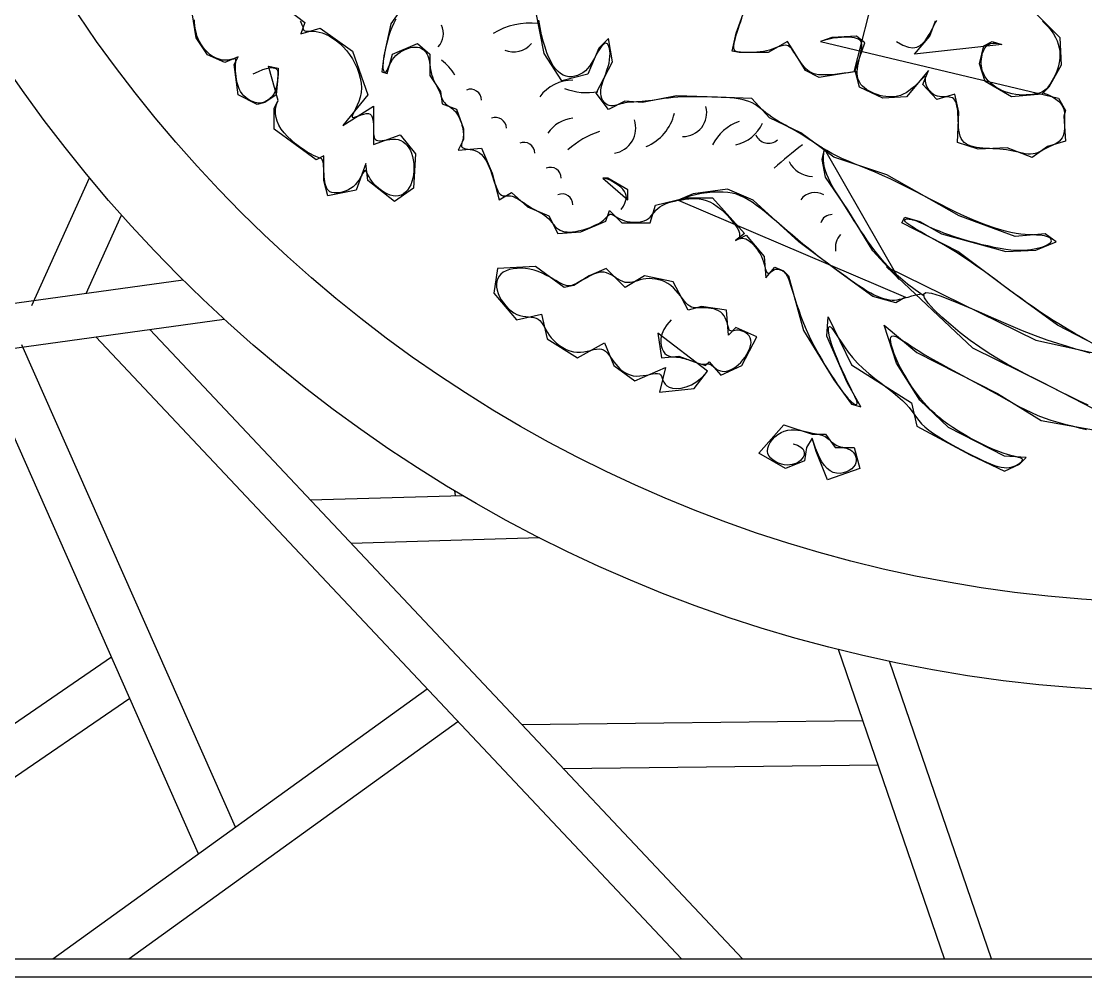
# Model space of a CAD drawing. Header units: metres. Extents: x -5582206 to 1721362, y -2047520 to 6750995.
# Drawn here: x 3381.7 to 3860.5, y 1219.4 to 1649.1 of the extents above; entities that cross this region are included whole.
import ezdxf

# ---------------------------------------------------------------- set-up
doc = ezdxf.new("R2010")
doc.units = ezdxf.units.M
for name, color, linetype in [('3', 3, 'Continuous'), ('4', 4, 'Continuous'), ('7', 7, 'Continuous')]:
    doc.layers.add(name, color=color, linetype=linetype)

msp = doc.modelspace()

# ---------------------------------------------------------------- linework, layer by layer
at = {"layer": '3'}
for p, q in [((3386.47, 1521.37), (3412.36, 1578.75)), ((3410.85, 1526.77), (3426.75, 1562.01)), ((3334.2, 1516.18), (3454.44, 1532.79)), ((3331.03, 1495.56), (3472.96, 1515.16)), ((3439.49, 1510.54), (3706.11, 1227.44)), ((3415.18, 1507.18), (3678.64, 1227.44)), ((3461.47, 1274.71), (3361.79, 1499.8)), ((3478.05, 1286.67), (3382, 1503.57)), ((3577.07, 1435.82), (3576.74, 1437.96)), ((3511.69, 1433.88), (3580.21, 1435.91)), ((3530.02, 1414.41), (3614.85, 1416.93)), ((3797, 1227.44), (3749.37, 1366.62)), ((3224.12, 1227.44), (3422.23, 1363.33)), ((3818.13, 1227.44), (3772.32, 1361.32)), ((3395.94, 1227.44), (3564.27, 1348.87)), ((3259.48, 1227.44), (3430.47, 1344.73)), ((3430.12, 1227.44), (3578.1, 1334.19)), ((3606.8, 1332.89), (3760.32, 1334.63)), ((3625.44, 1313.1), (3767.14, 1314.71)), ((2474.88, 1219.44), (5334.88, 1219.44))]:
    msp.add_line(p, q, dxfattribs=at)
for points in [[(3559.1, 1663.93), (3547.91, 1647.95), (3544.71, 1633.57), (3543.91, 1626.38), (3546.31, 1625.59), (3548.71, 1634.37), (3559.9, 1639.17), (3565.5, 1634.37), (3565.5, 1624.79), (3570.3, 1617.6), (3571.1, 1612.01), (3577.49, 1609.61), (3580.69, 1600.82), (3580.69, 1596.03), (3578.29, 1591.24), (3588.69, 1592.04), (3593.49, 1580.85), (3596.69, 1568.87), (3602.28, 1572.07), (3609.48, 1565.68), (3619.07, 1561.68), (3623.07, 1553.69), (3633.47, 1554.49), (3644.66, 1559.28), (3646.26, 1564.08), (3651.86, 1558.49), (3664.65, 1558.49), (3667.05, 1566.47), (3680.64, 1569.67), (3692.64, 1569.67), (3707.03, 1553.69), (3703.03, 1550.5), (3707.83, 1552.89), (3715.83, 1543.31), (3716.63, 1533.72), (3720.63, 1538.52), (3724.62, 1536.92), (3726.88, 1534.59), (3733.63, 1510.05), (3747.15, 1487.95), (3755.14, 1476.91), (3759.44, 1475.68), (3753.29, 1486.72), (3744.08, 1507.59), (3744.69, 1516.18), (3755.14, 1494.7), (3782.17, 1477.52), (3784.62, 1467.09), (3808.58, 1454.2), (3823.94, 1446.83), (3830.7, 1449.9), (3833.77, 1452.97), (3823.94, 1453.58), (3798.75, 1466.47), (3785.85, 1478.75), (3775.41, 1495.32), (3769.88, 1512.5), (3784.62, 1500.23), (3820.87, 1481.81), (3840.53, 1469.54), (3868.17, 1464.63)], [(3877.39, 1497.16), (3847.9, 1512.5), (3825.79, 1528.46), (3803.05, 1545.64), (3777.87, 1558.53), (3779.1, 1560.98), (3785.85, 1559.14), (3795.68, 1553.62), (3824.56, 1545.64), (3838.07, 1546.26), (3847.29, 1549.94), (3842.37, 1553.62), (3828.86, 1552.39), (3803.67, 1561.6), (3771.11, 1580.01), (3747.15, 1587.99), (3732.41, 1599.04), (3718.28, 1605.79), (3710.29, 1614.38), (3694.93, 1614.99), (3676.5, 1615.61), (3661.14, 1612.54), (3653.16, 1613.15), (3645.78, 1609.47), (3640.25, 1616.83), (3647.63, 1630.95), (3645.78, 1641.38), (3641.48, 1637.09), (3636.57, 1625.43), (3624.9, 1622.36), (3616.91, 1634.63), (3611.2, 1663.74)], [(3765.92, 1664.64), (3756.21, 1626.35), (3740.66, 1623.86), (3734.44, 1626.97), (3729.46, 1635.05), (3726.35, 1640.02), (3717.64, 1635.05), (3704.58, 1635.05), (3701.47, 1635.67), (3703.34, 1643.75), (3708.31, 1657.42)], [(3498.07, 1657.2), (3509.23, 1648.63), (3507.51, 1643.48), (3516.09, 1646.06), (3530.68, 1635.77), (3537.55, 1616.05), (3526.39, 1602.33), (3540.13, 1610.9), (3540.13, 1599.75), (3540.13, 1593.75), (3552.14, 1598.04), (3559.01, 1589.46), (3558.15, 1574.03), (3549.57, 1568.03), (3537.55, 1577.46), (3536.69, 1585.18), (3532.4, 1573.17), (3519.53, 1570.6), (3517.81, 1577.46), (3517.81, 1588.61), (3514.38, 1586.89), (3495.49, 1600.61), (3495.49, 1610.04), (3497.21, 1613.47)], [(3507.08, 1649.2), (3507.58, 1648.37), (3507.92, 1647.6), (3508.15, 1646.91), (3508.31, 1646.29), (3508.46, 1645.76), (3508.63, 1645.32), (3508.87, 1644.99), (3509.23, 1644.77), (3509.73, 1644.66), (3510.4, 1644.64), (3511.2, 1644.65), (3512.14, 1644.66), (3513.21, 1644.64), (3514.4, 1644.53), (3515.69, 1644.3), (3517.09, 1643.91), (3518.58, 1643.33), (3520.14, 1642.55), (3521.74, 1641.59), (3523.35, 1640.45), (3524.95, 1639.13), (3526.51, 1637.64), (3528, 1635.99), (3529.4, 1634.19), (3530.67, 1632.25), (3531.81, 1630.19), (3532.79, 1628.04), (3533.58, 1625.83), (3534.17, 1623.6), (3534.55, 1621.37), (3534.68, 1619.18), (3534.55, 1617.05), (3534.15, 1615.01), (3533.56, 1613.1), (3532.85, 1611.34), (3532.11, 1609.78), (3531.43, 1608.43), (3530.88, 1607.34), (3530.56, 1606.53), (3530.54, 1606.04), (3530.88, 1605.88), (3531.54, 1605.99), (3532.43, 1606.28), (3533.49, 1606.67), (3534.64, 1607.08), (3535.79, 1607.43), (3536.88, 1607.63), (3537.84, 1607.61), (3538.59, 1607.31), (3539.16, 1606.74), (3539.57, 1605.96), (3539.84, 1605.02), (3540, 1603.97), (3540.09, 1602.85), (3540.12, 1601.72), (3540.13, 1600.61), (3540.13, 1599.58), (3540.16, 1598.64), (3540.23, 1597.8), (3540.38, 1597.07), (3540.61, 1596.47), (3540.97, 1595.99), (3541.47, 1595.65), (3542.13, 1595.47), (3542.97, 1595.43), (3543.96, 1595.51), (3545.07, 1595.67), (3546.28, 1595.84), (3547.53, 1596), (3548.81, 1596.09), (3550.07, 1596.07), (3551.28, 1595.9), (3552.42, 1595.53), (3553.48, 1594.97), (3554.44, 1594.24), (3555.31, 1593.34), (3556.07, 1592.29), (3556.73, 1591.09), (3557.29, 1589.77), (3557.72, 1588.32), (3558.04, 1586.77), (3558.23, 1585.15), (3558.3, 1583.48), (3558.26, 1581.8), (3558.09, 1580.14), (3557.8, 1578.53), (3557.39, 1577.01), (3556.86, 1575.6), (3556.21, 1574.34), (3555.45, 1573.23), (3554.59, 1572.3), (3553.63, 1571.55), (3552.58, 1570.99), (3551.45, 1570.64), (3550.25, 1570.51), (3548.99, 1570.6), (3547.68, 1570.93), (3546.35, 1571.47), (3545.02, 1572.18), (3543.72, 1573.03), (3542.48, 1573.99), (3541.33, 1575.02), (3540.3, 1576.1), (3539.41, 1577.18), (3538.69, 1578.23), (3538.11, 1579.22), (3537.65, 1580.11), (3537.28, 1580.87), (3536.97, 1581.47), (3536.69, 1581.86), (3536.42, 1582.01), (3536.12, 1581.89), (3535.77, 1581.48), (3535.36, 1580.81), (3534.87, 1579.96), (3534.3, 1578.96), (3533.63, 1577.89), (3532.86, 1576.79), (3531.98, 1575.72), (3530.97, 1574.75), (3529.84, 1573.91), (3528.61, 1573.22), (3527.32, 1572.68), (3526.02, 1572.28), (3524.73, 1572.03), (3523.51, 1571.93), (3522.38, 1571.98), (3521.39, 1572.17), (3520.56, 1572.51), (3519.89, 1572.99), (3519.35, 1573.6), (3518.94, 1574.32), (3518.62, 1575.15), (3518.39, 1576.07), (3518.22, 1577.09), (3518.1, 1578.18), (3518, 1579.33), (3517.92, 1580.52), (3517.85, 1581.7), (3517.77, 1582.86), (3517.68, 1583.94), (3517.57, 1584.93), (3517.43, 1585.78), (3517.24, 1586.46), (3516.99, 1586.96), (3516.67, 1587.31), (3516.25, 1587.58), (3515.7, 1587.8), (3515, 1588.05), (3514.14, 1588.37), (3513.08, 1588.83), (3511.8, 1589.46), (3510.3, 1590.33), (3508.62, 1591.41), (3506.83, 1592.67), (3505.01, 1594.08), (3503.21, 1595.62), (3501.5, 1597.25), (3499.96, 1598.95), (3498.64, 1600.68), (3497.61, 1602.43), (3496.85, 1604.16), (3496.35, 1605.87), (3496.1, 1607.53), (3496.08, 1609.14), (3496.27, 1610.68), (3496.65, 1612.13), (3497.21, 1613.47), (3492.92, 1628.91), (3497.21, 1628.05), (3497.21, 1625.48), (3496.35, 1616.05), (3491.2, 1612.62), (3487.77, 1611.76), (3479.19, 1616.05), (3477.47, 1629.76), (3479.19, 1633.19), (3473.18, 1630.62), (3465.45, 1634.05), (3460.3, 1641.77), (3458.59, 1652.91)], [(3836.46, 1654.31), (3848.9, 1641.88), (3849.52, 1629.45), (3843.92, 1619.51), (3840.81, 1616.4), (3827.13, 1615.16), (3815.31, 1622), (3812.82, 1630.07), (3814.68, 1638.15), (3818.42, 1640.02), (3822.77, 1638.77)], [(3486.05, 1625.48), (3486.05, 1625.48), (3488.41, 1626.59), (3490.37, 1627.38), (3491.98, 1627.9), (3493.27, 1628.18), (3494.29, 1628.28), (3495.07, 1628.22), (3495.68, 1628.06), (3496.14, 1627.83), (3496.49, 1627.58), (3496.76, 1627.3), (3496.94, 1626.97), (3497.06, 1626.59), (3497.12, 1626.15), (3497.13, 1625.63), (3497.11, 1625.03), (3497.07, 1624.33), (3497.01, 1623.53), (3496.92, 1622.65), (3496.82, 1621.71), (3496.67, 1620.74), (3496.49, 1619.77), (3496.26, 1618.81), (3495.98, 1617.89), (3495.64, 1617.05), (3495.23, 1616.29), (3494.77, 1615.62), (3494.26, 1615.03), (3493.72, 1614.51), (3493.17, 1614.06), (3492.6, 1613.67), (3492.04, 1613.33), (3491.49, 1613.04), (3490.96, 1612.8), (3490.45, 1612.6), (3489.94, 1612.44), (3489.41, 1612.35), (3488.86, 1612.31), (3488.27, 1612.34), (3487.62, 1612.44), (3486.91, 1612.62), (3486.12, 1612.87), (3485.28, 1613.22), (3484.4, 1613.66), (3483.51, 1614.21), (3482.64, 1614.87), (3481.8, 1615.65), (3481.02, 1616.56), (3480.33, 1617.62), (3479.74, 1618.81), (3479.25, 1620.11), (3478.85, 1621.48), (3478.54, 1622.89), (3478.31, 1624.28), (3478.16, 1625.64), (3478.07, 1626.9), (3478.04, 1628.05), (3478.06, 1629.04), (3478.12, 1629.88), (3478.18, 1630.58), (3478.24, 1631.14), (3478.26, 1631.57), (3478.22, 1631.89), (3478.11, 1632.09), (3477.9, 1632.19), (3477.57, 1632.2), (3477.14, 1632.14), (3476.6, 1632.04), (3475.99, 1631.91), (3475.29, 1631.78), (3474.54, 1631.67), (3473.73, 1631.61), (3472.89, 1631.62), (3472.02, 1631.72), (3471.13, 1631.91), (3470.23, 1632.19), (3469.33, 1632.55), (3468.44, 1632.99), (3467.56, 1633.51), (3466.71, 1634.1), (3465.88, 1634.77), (3465.1, 1635.5), (3464.36, 1636.29), (3463.66, 1637.15), (3463, 1638.07), (3462.4, 1639.05), (3461.84, 1640.09), (3461.33, 1641.19), (3460.88, 1642.34), (3460.48, 1643.54), (3460.14, 1644.78), (3459.87, 1646.04), (3459.7, 1647.31), (3459.61, 1648.56), (3459.63, 1649.78)], [(3550.2, 1650.13), (3549.24, 1648.22), (3548.4, 1646.34), (3547.68, 1644.49), (3547.06, 1642.69), (3546.53, 1640.95), (3546.08, 1639.27), (3545.7, 1637.68), (3545.38, 1636.17), (3545.11, 1634.77), (3544.88, 1633.48), (3544.69, 1632.3), (3544.54, 1631.23), (3544.43, 1630.26), (3544.36, 1629.4), (3544.34, 1628.65), (3544.37, 1628), (3544.44, 1627.45), (3544.57, 1627), (3544.73, 1626.66), (3544.94, 1626.43), (3545.18, 1626.32), (3545.44, 1626.33), (3545.72, 1626.48), (3546.01, 1626.76), (3546.31, 1627.18), (3546.61, 1627.75), (3546.93, 1628.45), (3547.29, 1629.24), (3547.69, 1630.1), (3548.17, 1631), (3548.73, 1631.92), (3549.39, 1632.83), (3550.17, 1633.71), (3551.09, 1634.52), (3552.11, 1635.27), (3553.21, 1635.92), (3554.37, 1636.49), (3555.55, 1636.94), (3556.73, 1637.28), (3557.88, 1637.49), (3558.97, 1637.57), (3559.98, 1637.49), (3560.89, 1637.28), (3561.72, 1636.94), (3562.47, 1636.47), (3563.12, 1635.89), (3563.69, 1635.21), (3564.17, 1634.43), (3564.57, 1633.57), (3564.88, 1632.64), (3565.12, 1631.65), (3565.31, 1630.6), (3565.48, 1629.53), (3565.65, 1628.44), (3565.82, 1627.34), (3566.03, 1626.25), (3566.3, 1625.19), (3566.63, 1624.16), (3567.03, 1623.16), (3567.46, 1622.2), (3567.92, 1621.28), (3568.38, 1620.38), (3568.83, 1619.51), (3569.25, 1618.68), (3569.63, 1617.86), (3569.95, 1617.08), (3570.23, 1616.32), (3570.48, 1615.59), (3570.73, 1614.9), (3570.99, 1614.25), (3571.28, 1613.63), (3571.62, 1613.06), (3572.03, 1612.54), (3572.52, 1612.06), (3573.08, 1611.62), (3573.7, 1611.18), (3574.35, 1610.74), (3575.01, 1610.28), (3575.68, 1609.77), (3576.34, 1609.2), (3576.96, 1608.54), (3577.54, 1607.8), (3578.06, 1606.97), (3578.54, 1606.09), (3578.96, 1605.17), (3579.34, 1604.22), (3579.66, 1603.28), (3579.93, 1602.37), (3580.16, 1601.49), (3580.33, 1600.67), (3580.46, 1599.91), (3580.54, 1599.19), (3580.58, 1598.51), (3580.57, 1597.86), (3580.52, 1597.24), (3580.42, 1596.63), (3580.29, 1596.03), (3580.13, 1595.43), (3579.96, 1594.85), (3579.81, 1594.28), (3579.71, 1593.75), (3579.69, 1593.26), (3579.79, 1592.83), (3580.02, 1592.46), (3580.43, 1592.17), (3581.02, 1591.96), (3581.78, 1591.8), (3582.66, 1591.66), (3583.64, 1591.5), (3584.68, 1591.3), (3585.73, 1591.01), (3586.77, 1590.6), (3587.76, 1590.04), (3588.66, 1589.3), (3589.49, 1588.4), (3590.25, 1587.35), (3590.94, 1586.18), (3591.57, 1584.91), (3592.16, 1583.56), (3592.71, 1582.16), (3593.22, 1580.72), (3593.71, 1579.27), (3594.18, 1577.84), (3594.64, 1576.46), (3595.1, 1575.16), (3595.57, 1573.97), (3596.05, 1572.93), (3596.55, 1572.06), (3597.08, 1571.4), (3597.65, 1570.96), (3598.26, 1570.71), (3598.9, 1570.6), (3599.57, 1570.58), (3600.27, 1570.61), (3601, 1570.63), (3601.76, 1570.6), (3602.55, 1570.47), (3603.36, 1570.2), (3604.2, 1569.8), (3605.07, 1569.3), (3605.96, 1568.72), (3606.89, 1568.08), (3607.85, 1567.42), (3608.85, 1566.74), (3609.88, 1566.07), (3610.94, 1565.44), (3612.03, 1564.83), (3613.13, 1564.24), (3614.21, 1563.64), (3615.27, 1563.04), (3616.29, 1562.41), (3617.25, 1561.74), (3618.14, 1561.02), (3618.95, 1560.24), (3619.7, 1559.43), (3620.4, 1558.6), (3621.09, 1557.79), (3621.78, 1557.01), (3622.51, 1556.3), (3623.29, 1555.67), (3624.14, 1555.16), (3625.09, 1554.78), (3626.12, 1554.52), (3627.24, 1554.39), (3628.42, 1554.36), (3629.66, 1554.43), (3630.94, 1554.6), (3632.26, 1554.84), (3633.6, 1555.16), (3634.95, 1555.54), (3636.3, 1555.97), (3637.61, 1556.45), (3638.88, 1556.97), (3640.08, 1557.52), (3641.19, 1558.1), (3642.19, 1558.69), (3643.06, 1559.28), (3643.79, 1559.88), (3644.4, 1560.46), (3644.91, 1560.99), (3645.35, 1561.46), (3645.74, 1561.86), (3646.12, 1562.15), (3646.5, 1562.32), (3646.93, 1562.35), (3647.41, 1562.22), (3647.96, 1561.96), (3648.59, 1561.61), (3649.29, 1561.18), (3650.09, 1560.72), (3650.98, 1560.25), (3651.96, 1559.81), (3653.06, 1559.42), (3654.26, 1559.11), (3655.54, 1558.9), (3656.86, 1558.78), (3658.19, 1558.77), (3659.5, 1558.86), (3660.74, 1559.06), (3661.9, 1559.38), (3662.92, 1559.82), (3663.8, 1560.37), (3664.55, 1561.03), (3665.23, 1561.76), (3665.87, 1562.55), (3666.52, 1563.35), (3667.21, 1564.16), (3668, 1564.94), (3668.92, 1565.68), (3670, 1566.34), (3671.23, 1566.93), (3672.59, 1567.45), (3674.05, 1567.91), (3675.58, 1568.3), (3677.16, 1568.63), (3678.77, 1568.91), (3680.38, 1569.14), (3681.97, 1569.31), (3683.54, 1569.4), (3685.1, 1569.4), (3686.66, 1569.27), (3688.22, 1568.99), (3689.81, 1568.54), (3691.41, 1567.88), (3693.04, 1567.01), (3694.7, 1565.89), (3696.36, 1564.59), (3697.97, 1563.14), (3699.5, 1561.61), (3700.91, 1560.06), (3702.15, 1558.54), (3703.18, 1557.11), (3703.97, 1555.82), (3704.48, 1554.72), (3704.76, 1553.81), (3704.86, 1553.06), (3704.83, 1552.48), (3704.73, 1552.04), (3704.6, 1551.72), (3704.51, 1551.53), (3704.5, 1551.43), (3704.62, 1551.42), (3704.86, 1551.46), (3705.22, 1551.52), (3705.68, 1551.56), (3706.24, 1551.56), (3706.88, 1551.47), (3707.59, 1551.26), (3708.37, 1550.9), (3709.19, 1550.36), (3710.04, 1549.66), (3710.9, 1548.81), (3711.75, 1547.85), (3712.56, 1546.8), (3713.33, 1545.67), (3714.03, 1544.5), (3714.63, 1543.31), (3715.13, 1542.11), (3715.53, 1540.95), (3715.86, 1539.84), (3716.14, 1538.82), (3716.39, 1537.9), (3716.63, 1537.13), (3716.88, 1536.53), (3717.16, 1536.12), (3717.48, 1535.93), (3717.85, 1535.92), (3718.26, 1536.05), (3718.69, 1536.29), (3719.15, 1536.58), (3719.63, 1536.91), (3720.13, 1537.21), (3720.63, 1537.45), (3721.13, 1537.6), (3721.62, 1537.67), (3722.11, 1537.65), (3722.59, 1537.57), (3723.05, 1537.43), (3723.5, 1537.25), (3723.93, 1537.03), (3724.33, 1536.8), (3724.71, 1536.54), (3725.08, 1536.23), (3725.44, 1535.82), (3725.81, 1535.28), (3726.2, 1534.56), (3726.63, 1533.61), (3727.1, 1532.4), (3727.63, 1530.89), (3728.23, 1529.05), (3728.9, 1526.9), (3729.65, 1524.51), (3730.49, 1521.91), (3731.41, 1519.16), (3732.43, 1516.3), (3733.55, 1513.38), (3734.76, 1510.46), (3736.08, 1507.56), (3737.47, 1504.72), (3738.93, 1501.96), (3740.42, 1499.28), (3741.92, 1496.71), (3743.4, 1494.26), (3744.85, 1491.95), (3746.23, 1489.79), (3747.53, 1487.81), (3748.75, 1485.99), (3749.89, 1484.35), (3750.95, 1482.86), (3751.94, 1481.54), (3752.87, 1480.39), (3753.72, 1479.39), (3754.52, 1478.54), (3755.26, 1477.85), (3755.92, 1477.32), (3756.51, 1476.95), (3756.99, 1476.75), (3757.37, 1476.72), (3757.62, 1476.87), (3757.73, 1477.2), (3757.7, 1477.72), (3757.5, 1478.43), (3757.16, 1479.33), (3756.68, 1480.41), (3756.08, 1481.66), (3755.38, 1483.09), (3754.59, 1484.69), (3753.71, 1486.44), (3752.78, 1488.36), (3751.8, 1490.43), (3750.8, 1492.6), (3749.8, 1494.84), (3748.83, 1497.11), (3747.91, 1499.35), (3747.07, 1501.54), (3746.33, 1503.62), (3745.72, 1505.55), (3745.26, 1507.28), (3744.95, 1508.8), (3744.79, 1510.05), (3744.79, 1511), (3744.95, 1511.63), (3745.26, 1511.89), (3745.72, 1511.75), (3746.33, 1511.17), (3747.1, 1510.14), (3748.04, 1508.71), (3749.15, 1506.94), (3750.46, 1504.91), (3751.98, 1502.67), (3753.72, 1500.3), (3755.69, 1497.86), (3757.9, 1495.42), (3760.36, 1493.04), (3763, 1490.73), (3765.73, 1488.49), (3768.49, 1486.34), (3771.18, 1484.28), (3773.72, 1482.3), (3776.05, 1480.42), (3778.07, 1478.64), (3779.74, 1476.97), (3781.11, 1475.38), (3782.28, 1473.86), (3783.33, 1472.39), (3784.36, 1470.96), (3785.46, 1469.54), (3786.71, 1468.12), (3788.21, 1466.68), (3790.02, 1465.2), (3792.1, 1463.71), (3794.41, 1462.2), (3796.87, 1460.71), (3799.44, 1459.23), (3802.05, 1457.8), (3804.64, 1456.42), (3807.15, 1455.12), (3809.54, 1453.9), (3811.8, 1452.77), (3813.92, 1451.75), (3815.9, 1450.85), (3817.76, 1450.07), (3819.48, 1449.42), (3821.06, 1448.92), (3822.51, 1448.57), (3823.83, 1448.38), (3825.02, 1448.33), (3826.09, 1448.41), (3827.07, 1448.58), (3827.94, 1448.84), (3828.73, 1449.16), (3829.44, 1449.52), (3830.09, 1449.9), (3830.67, 1450.28), (3831.18, 1450.66), (3831.59, 1451.03), (3831.89, 1451.38), (3832.06, 1451.72), (3832.09, 1452.03), (3831.95, 1452.31), (3831.62, 1452.56), (3831.1, 1452.78), (3830.37, 1452.98), (3829.43, 1453.21), (3828.27, 1453.48), (3826.89, 1453.83), (3825.29, 1454.29), (3823.45, 1454.88), (3821.38, 1455.63), (3819.08, 1456.57), (3816.6, 1457.67), (3813.98, 1458.91), (3811.28, 1460.27), (3808.56, 1461.72), (3805.88, 1463.24), (3803.27, 1464.8), (3800.8, 1466.37), (3798.51, 1467.94), (3796.4, 1469.51), (3794.44, 1471.09), (3792.61, 1472.69), (3790.9, 1474.31), (3789.28, 1475.98), (3787.74, 1477.69), (3786.26, 1479.46), (3784.82, 1481.3), (3783.43, 1483.19), (3782.08, 1485.14), (3780.78, 1487.13), (3779.55, 1489.17), (3778.37, 1491.23), (3777.26, 1493.32), (3776.23, 1495.42), (3775.27, 1497.52), (3774.43, 1499.58), (3773.71, 1501.53), (3773.17, 1503.31), (3772.82, 1504.86), (3772.7, 1506.14), (3772.84, 1507.06), (3773.26, 1507.59), (3773.99, 1507.68), (3775.05, 1507.34), (3776.42, 1506.65), (3778.12, 1505.62), (3780.15, 1504.32), (3782.5, 1502.79), (3785.19, 1501.07), (3788.21, 1499.2), (3791.55, 1497.24), (3795.15, 1495.21), (3798.95, 1493.13), (3802.85, 1491.02), (3806.79, 1488.91), (3810.7, 1486.83), (3814.49, 1484.8), (3818.11, 1482.84), (3821.48, 1480.97), (3824.64, 1479.2), (3827.64, 1477.53), (3830.52, 1475.96), (3833.34, 1474.5), (3836.13, 1473.14), (3838.96, 1471.9), (3841.86, 1470.77), (3844.88, 1469.75), (3847.99, 1468.82), (3851.17, 1467.96), (3854.4, 1467.15), (3857.65, 1466.36), (3860.9, 1465.58)], [(3862.16, 1505.1), (3858.99, 1506.88), (3855.71, 1508.74), (3852.4, 1510.66), (3849.13, 1512.6), (3845.96, 1514.56), (3842.89, 1516.54), (3839.9, 1518.52), (3836.98, 1520.52), (3834.12, 1522.53), (3831.29, 1524.56), (3828.48, 1526.6), (3825.68, 1528.66), (3822.87, 1530.74), (3820.05, 1532.83), (3817.21, 1534.91), (3814.36, 1536.99), (3811.47, 1539.03), (3808.56, 1541.05), (3805.62, 1543.01), (3802.65, 1544.93), (3799.64, 1546.77), (3796.65, 1548.53), (3793.74, 1550.21), (3790.96, 1551.78), (3788.37, 1553.23), (3786.01, 1554.56), (3783.96, 1555.75), (3782.27, 1556.79), (3780.97, 1557.67), (3780.05, 1558.4), (3779.45, 1558.99), (3779.15, 1559.45), (3779.09, 1559.8), (3779.25, 1560.04), (3779.57, 1560.19), (3780.02, 1560.27), (3780.56, 1560.27), (3781.18, 1560.21), (3781.88, 1560.09), (3782.65, 1559.9), (3783.49, 1559.65), (3784.39, 1559.33), (3785.35, 1558.96), (3786.37, 1558.53), (3787.43, 1558.04), (3788.58, 1557.5), (3789.83, 1556.9), (3791.23, 1556.25), (3792.8, 1555.56), (3794.57, 1554.82), (3796.58, 1554.04), (3798.86, 1553.21), (3801.41, 1552.35), (3804.2, 1551.48), (3807.15, 1550.6), (3810.2, 1549.76), (3813.27, 1548.96), (3816.31, 1548.23), (3819.24, 1547.6), (3822, 1547.07), (3824.53, 1546.68), (3826.84, 1546.41), (3828.96, 1546.25), (3830.9, 1546.19), (3832.69, 1546.23), (3834.35, 1546.34), (3835.9, 1546.52), (3837.36, 1546.77), (3838.74, 1547.06), (3840.04, 1547.39), (3841.23, 1547.76), (3842.3, 1548.16), (3843.22, 1548.58), (3843.98, 1549.03), (3844.56, 1549.48), (3844.93, 1549.94), (3845.09, 1550.4), (3845.04, 1550.85), (3844.79, 1551.28), (3844.36, 1551.68), (3843.74, 1552.04), (3842.96, 1552.35), (3842.02, 1552.61), (3840.94, 1552.8), (3839.72, 1552.92), (3838.36, 1553), (3836.85, 1553.05), (3835.19, 1553.12), (3833.37, 1553.23), (3831.39, 1553.42), (3829.24, 1553.71), (3826.91, 1554.13), (3824.4, 1554.71), (3821.72, 1555.45), (3818.87, 1556.35), (3815.87, 1557.4), (3812.71, 1558.61), (3809.42, 1559.97), (3805.99, 1561.48), (3802.44, 1563.13), (3798.78, 1564.92), (3795.03, 1566.82), (3791.23, 1568.79), (3787.41, 1570.78), (3783.6, 1572.76), (3779.83, 1574.7), (3776.14, 1576.55), (3772.54, 1578.27), (3769.08, 1579.84), (3765.75, 1581.28), (3762.56, 1582.6), (3759.5, 1583.85), (3756.59, 1585.03), (3753.81, 1586.18), (3751.18, 1587.33), (3748.69, 1588.5), (3746.34, 1589.71), (3744.11, 1590.95), (3742, 1592.22), (3739.98, 1593.49), (3738.04, 1594.74), (3736.16, 1595.98), (3734.32, 1597.18), (3732.51, 1598.32), (3730.71, 1599.4), (3728.93, 1600.43), (3727.19, 1601.41), (3725.48, 1602.36), (3723.83, 1603.29), (3722.24, 1604.22), (3720.73, 1605.15), (3719.3, 1606.09), (3717.96, 1607.06), (3716.69, 1608.04), (3715.47, 1609.01), (3714.26, 1609.95), (3713.04, 1610.85), (3711.78, 1611.67), (3710.47, 1612.41), (3709.06, 1613.05), (3707.55, 1613.56), (3705.92, 1613.97), (3704.2, 1614.28), (3702.39, 1614.52), (3700.5, 1614.69), (3698.54, 1614.82), (3696.51, 1614.91), (3694.42, 1614.99), (3692.29, 1615.07), (3690.12, 1615.14), (3687.92, 1615.19), (3685.72, 1615.22), (3683.51, 1615.23), (3681.32, 1615.19), (3679.15, 1615.12), (3677.01, 1614.99), (3674.93, 1614.81), (3672.9, 1614.59), (3670.93, 1614.34), (3669.04, 1614.07), (3667.23, 1613.81), (3665.51, 1613.55), (3663.89, 1613.33), (3662.37, 1613.15), (3660.97, 1613.02), (3659.67, 1612.94), (3658.45, 1612.88), (3657.32, 1612.83), (3656.24, 1612.78), (3655.21, 1612.7), (3654.22, 1612.6), (3653.26, 1612.43), (3652.3, 1612.21), (3651.36, 1611.96), (3650.43, 1611.69), (3649.52, 1611.45), (3648.63, 1611.26), (3647.76, 1611.15), (3646.91, 1611.16), (3646.09, 1611.31), (3645.3, 1611.62), (3644.56, 1612.1), (3643.9, 1612.74), (3643.33, 1613.52), (3642.87, 1614.44), (3642.55, 1615.5), (3642.39, 1616.67), (3642.4, 1617.96), (3642.61, 1619.35), (3642.98, 1620.83), (3643.46, 1622.37), (3644.02, 1623.95), (3644.6, 1625.56), (3645.17, 1627.18), (3645.68, 1628.78), (3646.09, 1630.33), (3646.37, 1631.84), (3646.51, 1633.26), (3646.54, 1634.58), (3646.46, 1635.78), (3646.29, 1636.84), (3646.05, 1637.73), (3645.74, 1638.43), (3645.37, 1638.93), (3644.97, 1639.2), (3644.53, 1639.25), (3644.07, 1639.11), (3643.57, 1638.77), (3643.05, 1638.27), (3642.51, 1637.6), (3641.95, 1636.8), (3641.38, 1635.86), (3640.8, 1634.81), (3640.19, 1633.68), (3639.56, 1632.49), (3638.87, 1631.28), (3638.13, 1630.08), (3637.32, 1628.93), (3636.43, 1627.84), (3635.44, 1626.86), (3634.36, 1626.01), (3633.18, 1625.3), (3631.95, 1624.76), (3630.67, 1624.39), (3629.36, 1624.21), (3628.06, 1624.22), (3626.76, 1624.46), (3625.51, 1624.91), (3624.31, 1625.61), (3623.16, 1626.55), (3622.07, 1627.73), (3621.03, 1629.16), (3620.03, 1630.85), (3619.08, 1632.79), (3618.16, 1634.98), (3617.29, 1637.44), (3616.46, 1640.15), (3615.7, 1643.11), (3615.06, 1646.29), (3614.57, 1649.68)], [(3757.76, 1626.59), (3757.76, 1626.59), (3756.91, 1626.46), (3755.57, 1626.26), (3753.87, 1626.01), (3751.9, 1625.74), (3749.77, 1625.48), (3747.6, 1625.26), (3745.47, 1625.09), (3743.51, 1625), (3741.79, 1625.01), (3740.31, 1625.13), (3739.03, 1625.35), (3737.93, 1625.66), (3736.97, 1626.06), (3736.13, 1626.56), (3735.36, 1627.14), (3734.65, 1627.8), (3733.96, 1628.53), (3733.29, 1629.33), (3732.64, 1630.17), (3732.01, 1631.05), (3731.41, 1631.93), (3730.84, 1632.82), (3730.29, 1633.69), (3729.77, 1634.53), (3729.28, 1635.32), (3728.8, 1636.04), (3728.32, 1636.7), (3727.83, 1637.26), (3727.31, 1637.72), (3726.74, 1638.07), (3726.12, 1638.29), (3725.42, 1638.36), (3724.64, 1638.29), (3723.77, 1638.09), (3722.82, 1637.79), (3721.79, 1637.43), (3720.68, 1637.03), (3719.5, 1636.61), (3718.24, 1636.22), (3716.92, 1635.87), (3715.53, 1635.6), (3714.1, 1635.4), (3712.65, 1635.25), (3711.23, 1635.16), (3709.84, 1635.12), (3708.53, 1635.1), (3707.32, 1635.12), (3706.24, 1635.15), (3705.3, 1635.2), (3704.51, 1635.26), (3703.86, 1635.37), (3703.34, 1635.53), (3702.93, 1635.74), (3702.62, 1636.04), (3702.42, 1636.42), (3702.3, 1636.91), (3702.26, 1637.51), (3702.29, 1638.23), (3702.4, 1639.05), (3702.57, 1639.98), (3702.81, 1641.01), (3703.1, 1642.14), (3703.45, 1643.36), (3703.85, 1644.68), (3704.3, 1646.08), (3704.8, 1647.54), (3705.33, 1649.03), (3705.9, 1650.53)], [(3775.49, 1640.02), (3775.49, 1640.02), (3778.31, 1638.35), (3780.74, 1637.46), (3782.8, 1637.23), (3784.55, 1637.54), (3786.01, 1638.25), (3787.24, 1639.25), (3788.26, 1640.42), (3789.13, 1641.62), (3789.87, 1642.77), (3790.51, 1643.84), (3791.07, 1644.86), (3791.58, 1645.84), (3792.06, 1646.78), (3792.53, 1647.7), (3793.01, 1648.62), (3793.53, 1649.55)], [(3841.14, 1649.25), (3842.5, 1647.89), (3843.78, 1646.46), (3844.96, 1644.96), (3846.02, 1643.43), (3846.93, 1641.88), (3847.65, 1640.33), (3848.21, 1638.78), (3848.59, 1637.24), (3848.83, 1635.72), (3848.93, 1634.22), (3848.9, 1632.74), (3848.74, 1631.28), (3848.48, 1629.87), (3848.13, 1628.49), (3847.69, 1627.16), (3847.19, 1625.89), (3846.64, 1624.68), (3846.07, 1623.54), (3845.48, 1622.48), (3844.9, 1621.52), (3844.34, 1620.65), (3843.81, 1619.89), (3843.29, 1619.22), (3842.76, 1618.64), (3842.2, 1618.14), (3841.57, 1617.7), (3840.85, 1617.33), (3840.02, 1617), (3839.05, 1616.71), (3837.92, 1616.46), (3836.65, 1616.24), (3835.26, 1616.08), (3833.79, 1615.99), (3832.24, 1615.97), (3830.65, 1616.04), (3829.04, 1616.22), (3827.44, 1616.51), (3825.86, 1616.92), (3824.33, 1617.44), (3822.85, 1618.06), (3821.45, 1618.77), (3820.13, 1619.55), (3818.92, 1620.4), (3817.83, 1621.28), (3816.86, 1622.2), (3816.04, 1623.14), (3815.35, 1624.1), (3814.79, 1625.08), (3814.35, 1626.06), (3814.01, 1627.06), (3813.77, 1628.06), (3813.62, 1629.07), (3813.54, 1630.07), (3813.54, 1631.08), (3813.6, 1632.08), (3813.73, 1633.06), (3813.92, 1634), (3814.17, 1634.91), (3814.49, 1635.76), (3814.87, 1636.55), (3815.31, 1637.27), (3815.81, 1637.91), (3816.38, 1638.45), (3817.07, 1638.87), (3817.87, 1639.17), (3818.82, 1639.32), (3819.94, 1639.32), (3821.25, 1639.14), (3822.77, 1638.77), (3783.58, 1634.42), (3790.42, 1642.5), (3792.91, 1649.34)], [(3841.43, 1617.02), (3841.43, 1617.02), (3843.76, 1616.08), (3845.64, 1615.12), (3847.13, 1614.17), (3848.28, 1613.22), (3849.14, 1612.32), (3849.76, 1611.45), (3850.2, 1610.65), (3850.5, 1609.93), (3850.72, 1609.29), (3850.86, 1608.72), (3850.95, 1608.18), (3850.99, 1607.65), (3851, 1607.09), (3850.99, 1606.49), (3850.98, 1605.8), (3850.97, 1605.01), (3850.98, 1604.09), (3850.98, 1603.07), (3850.97, 1601.99), (3850.92, 1600.87), (3850.81, 1599.75), (3850.62, 1598.66), (3850.34, 1597.64), (3849.93, 1596.72), (3849.4, 1595.93), (3848.75, 1595.26), (3848.01, 1594.67), (3847.19, 1594.16), (3846.31, 1593.7), (3845.39, 1593.26), (3844.45, 1592.82), (3843.51, 1592.37), (3842.58, 1591.89), (3841.66, 1591.4), (3840.75, 1590.91), (3839.81, 1590.45), (3838.86, 1590.04), (3837.86, 1589.71), (3836.83, 1589.48), (3835.73, 1589.37), (3834.57, 1589.4), (3833.35, 1589.55), (3832.06, 1589.78), (3830.73, 1590.08), (3829.34, 1590.42), (3827.92, 1590.75), (3826.45, 1591.07), (3824.95, 1591.34), (3823.42, 1591.54), (3821.87, 1591.67), (3820.32, 1591.76), (3818.77, 1591.83), (3817.23, 1591.89), (3815.72, 1591.95), (3814.24, 1592.04), (3812.82, 1592.17), (3811.45, 1592.35), (3810.15, 1592.61), (3808.94, 1592.96), (3807.82, 1593.4), (3806.8, 1593.95), (3805.91, 1594.63), (3805.14, 1595.45), (3804.52, 1596.41), (3804.05, 1597.54), (3803.71, 1598.8), (3803.48, 1600.16), (3803.33, 1601.59), (3803.24, 1603.06), (3803.18, 1604.54), (3803.13, 1605.99), (3803.07, 1607.39), (3802.97, 1608.71), (3802.83, 1609.92), (3802.63, 1611.03), (3802.37, 1612.03), (3802.05, 1612.89), (3801.64, 1613.63), (3801.16, 1614.21), (3800.58, 1614.64), (3799.92, 1614.92), (3799.17, 1615.06), (3798.35, 1615.12), (3797.49, 1615.13), (3796.59, 1615.14), (3795.67, 1615.17), (3794.75, 1615.27), (3793.84, 1615.47), (3792.97, 1615.81), (3792.13, 1616.28), (3791.35, 1616.85), (3790.64, 1617.52), (3790.02, 1618.25), (3789.49, 1619.03), (3789.06, 1619.83), (3788.76, 1620.65), (3788.59, 1621.45), (3788.52, 1622.22), (3788.49, 1622.9), (3788.48, 1623.47), (3788.44, 1623.9), (3788.33, 1624.15), (3788.1, 1624.18), (3787.73, 1623.96), (3787.17, 1623.48), (3786.44, 1622.78), (3785.56, 1621.91), (3784.55, 1620.92), (3783.45, 1619.88), (3782.26, 1618.85), (3781.02, 1617.88), (3779.74, 1617.02), (3778.46, 1616.33), (3777.16, 1615.81), (3775.86, 1615.43), (3774.55, 1615.2), (3773.23, 1615.1), (3771.92, 1615.12), (3770.6, 1615.24), (3769.27, 1615.47), (3767.95, 1615.79), (3766.65, 1616.18), (3765.38, 1616.65), (3764.17, 1617.19), (3763.02, 1617.8), (3761.95, 1618.46), (3760.99, 1619.17), (3760.15, 1619.92), (3759.44, 1620.72), (3758.86, 1621.56), (3758.41, 1622.45), (3758.08, 1623.39), (3757.86, 1624.4), (3757.76, 1625.46), (3757.76, 1626.59), (3757.87, 1627.8), (3758.07, 1629.07), (3758.34, 1630.4), (3758.65, 1631.75), (3758.97, 1633.09), (3759.28, 1634.4), (3759.55, 1635.65), (3759.74, 1636.8), (3759.84, 1637.84), (3759.81, 1638.74), (3759.65, 1639.51), (3759.34, 1640.15), (3758.88, 1640.67), (3758.25, 1641.09), (3757.45, 1641.42), (3756.46, 1641.66), (3755.28, 1641.83), (3753.9, 1641.93), (3752.35, 1641.96), (3750.66, 1641.91), (3748.86, 1641.76), (3746.99, 1641.51), (3745.09, 1641.14), (3743.17, 1640.65), (3741.28, 1640.02), (3848.28, 1614.54), (3851.39, 1608.95), (3850.76, 1606.46), (3851.39, 1595.27), (3843.3, 1592.79), (3836.46, 1587.82), (3825.26, 1592.17), (3812.2, 1591.55), (3802.86, 1594.65), (3803.49, 1608.32), (3801.62, 1616.4), (3793.53, 1613.92), (3787.31, 1620.75), (3789.8, 1626.97), (3779.85, 1615.16), (3769.27, 1614.54), (3758.7, 1619.51), (3756.83, 1626.97), (3761.19, 1639.4), (3757.45, 1642.5), (3746.26, 1641.88), (3741.28, 1640.02)], [(3787.81, 1525.55), (3787.81, 1525.55), (3783.85, 1528.29), (3780.34, 1530.95), (3777.22, 1533.54), (3774.44, 1536.07), (3771.96, 1538.55), (3769.74, 1540.98), (3767.71, 1543.38), (3765.83, 1545.75), (3764.07, 1548.11), (3762.4, 1550.44), (3760.81, 1552.75), (3759.29, 1555.02), (3757.84, 1557.26), (3756.43, 1559.46), (3755.06, 1561.61), (3753.72, 1563.71), (3752.4, 1565.75), (3751.12, 1567.74), (3749.87, 1569.67), (3748.68, 1571.56), (3747.56, 1573.39), (3746.53, 1575.17), (3745.59, 1576.91), (3744.77, 1578.6), (3744.06, 1580.24), (3743.49, 1581.86), (3743.05, 1583.45), (3742.75, 1585.04), (3742.6, 1586.63), (3742.59, 1588.25), (3742.74, 1589.89), (3743.06, 1591.59), (3776.62, 1532.97), (3764.72, 1545.93), (3753.54, 1564.31), (3743.45, 1579.08), (3742, 1587), (3743.06, 1591.59)], [(3651.54, 1564.42), (3651.54, 1564.42), (3652.53, 1566), (3653.24, 1567.4), (3653.69, 1568.64), (3653.88, 1569.76), (3653.83, 1570.79), (3653.54, 1571.75), (3653.03, 1572.66), (3652.29, 1573.57), (3651.35, 1574.49), (3650.26, 1575.38), (3649.06, 1576.23), (3647.8, 1577), (3646.55, 1577.66), (3645.35, 1578.17), (3644.25, 1578.5), (3643.32, 1578.62), (3654.54, 1568.9), (3654.54, 1573.38), (3645.56, 1578.62), (3643.32, 1578.62)], [(3786.72, 1526.48), (3786.72, 1526.48), (3784.24, 1525.95), (3782.17, 1525.45), (3780.44, 1524.98), (3778.97, 1524.57), (3777.72, 1524.22), (3776.6, 1523.94), (3775.56, 1523.74), (3774.52, 1523.63), (3773.43, 1523.63), (3772.27, 1523.73), (3771.05, 1523.95), (3769.76, 1524.28), (3768.39, 1524.73), (3766.95, 1525.3), (3765.42, 1526.01), (3763.82, 1526.84), (3762.13, 1527.81), (3760.37, 1528.89), (3758.54, 1530.09), (3756.65, 1531.37), (3754.7, 1532.74), (3752.71, 1534.17), (3750.68, 1535.65), (3748.61, 1537.17), (3746.53, 1538.71), (3744.42, 1540.29), (3742.28, 1541.9), (3740.1, 1543.56), (3737.89, 1545.28), (3735.64, 1547.06), (3733.35, 1548.92), (3731, 1550.86), (3728.62, 1552.88), (3726.2, 1554.95), (3723.78, 1557.04), (3721.39, 1559.1), (3719.04, 1561.1), (3716.75, 1563), (3714.57, 1564.76), (3712.49, 1566.35), (3710.55, 1567.73), (3708.71, 1568.91), (3706.93, 1569.89), (3705.16, 1570.69), (3703.38, 1571.33), (3701.53, 1571.8), (3699.59, 1572.11), (3697.5, 1572.29), (3695.24, 1572.34), (3692.83, 1572.25), (3690.3, 1572.03), (3687.7, 1571.66), (3685.05, 1571.14), (3682.39, 1570.46), (3679.75, 1569.63), (3677.16, 1568.63), (3779.51, 1525.04), (3775.18, 1522.52), (3764.72, 1525.4), (3748.86, 1536.93), (3731.55, 1549.9), (3710.99, 1568.63), (3699.45, 1573.67), (3683.94, 1571.51), (3677.16, 1568.63)], [(3674.02, 1514.87), (3674.02, 1514.87), (3672.08, 1512.64), (3670.71, 1510.49), (3669.84, 1508.43), (3669.41, 1506.5), (3669.33, 1504.73), (3669.55, 1503.14), (3669.99, 1501.77), (3670.59, 1500.65), (3671.27, 1499.79), (3672.02, 1499.16), (3672.83, 1498.73), (3673.68, 1498.44), (3674.57, 1498.27), (3675.47, 1498.17), (3676.39, 1498.09), (3677.31, 1498.01), (3678.21, 1497.87), (3679.1, 1497.7), (3679.98, 1497.48), (3680.83, 1497.24), (3681.67, 1496.97), (3682.48, 1496.7), (3683.27, 1496.42), (3684.03, 1496.15), (3684.77, 1495.89), (3685.48, 1495.65), (3686.15, 1495.43), (3686.79, 1495.24), (3687.38, 1495.08), (3687.94, 1494.96), (3688.44, 1494.89), (3688.9, 1494.86), (3689.3, 1494.89), (3689.67, 1494.94), (3690, 1495.01), (3690.33, 1495.06), (3690.65, 1495.08), (3690.99, 1495.04), (3691.35, 1494.93), (3691.76, 1494.72), (3692.21, 1494.4), (3692.73, 1493.99), (3693.29, 1493.53), (3693.92, 1493.06), (3694.61, 1492.6), (3695.36, 1492.21), (3696.17, 1491.9), (3697.05, 1491.72), (3697.99, 1491.69), (3698.99, 1491.82), (3700.03, 1492.11), (3701.09, 1492.54), (3702.17, 1493.12), (3703.25, 1493.85), (3704.31, 1494.72), (3705.35, 1495.72), (3706.34, 1496.85), (3707.27, 1498.09), (3708.1, 1499.39), (3708.82, 1500.72), (3709.38, 1502.06), (3709.77, 1503.36), (3709.96, 1504.59), (3709.92, 1505.72), (3709.64, 1506.73), (3709.15, 1507.6), (3708.49, 1508.34), (3707.71, 1508.96), (3706.84, 1509.44), (3705.94, 1509.8), (3705.05, 1510.04), (3704.2, 1510.15), (3703.44, 1510.15), (3702.77, 1510.08), (3702.18, 1509.97), (3701.66, 1509.87), (3701.21, 1509.82), (3700.82, 1509.87), (3700.49, 1510.06), (3700.2, 1510.44), (3699.94, 1511.03), (3699.71, 1511.8), (3699.46, 1512.7), (3699.18, 1513.69), (3698.84, 1514.72), (3698.41, 1515.74), (3697.87, 1516.71), (3697.19, 1517.58), (3696.37, 1518.32), (3695.41, 1518.91), (3694.35, 1519.39), (3693.22, 1519.75), (3692.06, 1520.01), (3690.88, 1520.18), (3689.72, 1520.27), (3688.61, 1520.3), (3687.58, 1520.28), (3686.61, 1520.24), (3685.7, 1520.22), (3684.84, 1520.25), (3684.01, 1520.36), (3683.2, 1520.6), (3682.4, 1521), (3681.6, 1521.59), (3680.79, 1522.39), (3679.95, 1523.37), (3679.08, 1524.48), (3678.17, 1525.68), (3677.2, 1526.9), (3676.17, 1528.12), (3675.06, 1529.27), (3673.88, 1530.3), (3672.6, 1531.19), (3671.25, 1531.92), (3669.84, 1532.5), (3668.4, 1532.93), (3666.95, 1533.22), (3665.51, 1533.38), (3664.09, 1533.4), (3662.72, 1533.3), (3661.41, 1533.09), (3660.16, 1532.8), (3658.96, 1532.47), (3657.8, 1532.14), (3656.68, 1531.86), (3655.58, 1531.68), (3654.49, 1531.62), (3653.42, 1531.73), (3652.35, 1532.04), (3651.28, 1532.52), (3650.21, 1533.11), (3649.15, 1533.77), (3648.09, 1534.44), (3647.04, 1535.07), (3646.01, 1535.61), (3644.98, 1536.02), (3643.97, 1536.25), (3642.97, 1536.32), (3641.98, 1536.24), (3641.01, 1536.04), (3640.05, 1535.74), (3639.11, 1535.36), (3638.17, 1534.92), (3637.26, 1534.45), (3636.35, 1533.96), (3635.46, 1533.47), (3634.6, 1532.98), (3633.75, 1532.5), (3632.93, 1532.04), (3632.15, 1531.61), (3631.39, 1531.22), (3630.68, 1530.87), (3629.99, 1530.58), (3629.33, 1530.36), (3628.67, 1530.21), (3627.98, 1530.16), (3627.24, 1530.22), (3626.43, 1530.39), (3625.53, 1530.7), (3624.52, 1531.16), (3623.39, 1531.77), (3622.12, 1532.5), (3620.74, 1533.31), (3619.25, 1534.16), (3617.66, 1535.01), (3615.97, 1535.82), (3614.21, 1536.55), (3612.36, 1537.16), (3610.46, 1537.62), (3608.53, 1537.91), (3606.6, 1538.05), (3604.73, 1538.02), (3602.94, 1537.83), (3601.28, 1537.48), (3599.78, 1536.97), (3598.49, 1536.3), (3597.43, 1535.48), (3596.6, 1534.51), (3596, 1533.41), (3595.63, 1532.21), (3595.47, 1530.93), (3595.51, 1529.57), (3595.76, 1528.17), (3596.2, 1526.73), (3596.83, 1525.28), (3597.62, 1523.85), (3598.56, 1522.46), (3599.62, 1521.16), (3600.78, 1519.96), (3602.01, 1518.89), (3603.31, 1518), (3604.64, 1517.3), (3605.99, 1516.81), (3607.32, 1516.5), (3608.64, 1516.31), (3609.92, 1516.17), (3611.13, 1516.05), (3612.26, 1515.87), (3613.3, 1515.59), (3614.22, 1515.15), (3615.02, 1514.52), (3615.72, 1513.7), (3616.37, 1512.73), (3617, 1511.64), (3617.64, 1510.46), (3618.35, 1509.23), (3619.15, 1507.97), (3620.09, 1506.72), (3621.19, 1505.51), (3622.44, 1504.37), (3623.82, 1503.32), (3625.29, 1502.38), (3626.84, 1501.59), (3628.44, 1500.96), (3630.06, 1500.52), (3631.68, 1500.29), (3633.27, 1500.3), (3634.83, 1500.48), (3636.33, 1500.77), (3637.77, 1501.11), (3639.14, 1501.45), (3640.43, 1501.7), (3641.61, 1501.81), (3642.69, 1501.72), (3643.65, 1501.38), (3644.52, 1500.81), (3645.32, 1500.05), (3646.07, 1499.15), (3646.8, 1498.14), (3647.54, 1497.06), (3648.31, 1495.95), (3649.13, 1494.86), (3650.03, 1493.82), (3651, 1492.85), (3652.06, 1491.97), (3653.19, 1491.2), (3654.39, 1490.56), (3655.67, 1490.06), (3657.01, 1489.73), (3658.43, 1489.57), (3659.9, 1489.61), (3661.4, 1489.79), (3662.89, 1490.05), (3664.33, 1490.34), (3665.67, 1490.6), (3666.88, 1490.76), (3667.91, 1490.77), (3668.73, 1490.57), (3669.31, 1490.13), (3669.72, 1489.48), (3670.04, 1488.68), (3670.35, 1487.79), (3670.74, 1486.87), (3671.28, 1485.99), (3672.06, 1485.21), (3673.16, 1484.57), (3674.64, 1484.15), (3676.45, 1484), (3678.52, 1484.17), (3680.78, 1484.72), (3683.16, 1485.69), (3685.59, 1487.15), (3688.01, 1489.14), (3690.33, 1491.72), (3668.01, 1508.87), (3669.73, 1497.72), (3677.45, 1498.58), (3684.32, 1496.01), (3689.47, 1494.29), (3691.19, 1496.01), (3696.33, 1490), (3705.78, 1494.29), (3712.64, 1507.15), (3703.2, 1511.44), (3699.77, 1508.01), (3698.91, 1519.16), (3687.75, 1520.87), (3681.74, 1519.16), (3674.88, 1532.02), (3662, 1534.59), (3653.42, 1529.44), (3644.84, 1538.02), (3637.11, 1534.59), (3630.25, 1530.3), (3625.95, 1529.44), (3613.08, 1538.88), (3595.91, 1538.02), (3594.2, 1526.87), (3604.5, 1514.87), (3615.66, 1517.44), (3618.23, 1506.29), (3631.96, 1497.72), (3643.98, 1504.58), (3648.27, 1494.29), (3657.71, 1487.43), (3671.44, 1493.43), (3668.87, 1482.29), (3684.32, 1484), (3690.33, 1491.72)], [(3873.09, 1470.15), (3841.14, 1486.72), (3809.81, 1502.07), (3770.85, 1538.73), (3838.07, 1505.75), (3868.79, 1499)], [(3861.69, 1476.46), (3857.42, 1478.46), (3853.27, 1480.48), (3849.21, 1482.5), (3845.21, 1484.52), (3841.25, 1486.52), (3837.29, 1488.51), (3833.33, 1490.53), (3829.35, 1492.62), (3825.33, 1494.81), (3821.26, 1497.17), (3817.11, 1499.73), (3812.88, 1502.53), (3808.54, 1505.62), (3804.13, 1509.01), (3799.81, 1512.55), (3795.83, 1516.07), (3792.39, 1519.39), (3789.72, 1522.33), (3788.04, 1524.72), (3787.58, 1526.38), (3788.55, 1527.12), (3791.1, 1526.84), (3795.03, 1525.66), (3800.06, 1523.76), (3805.91, 1521.34), (3812.31, 1518.57), (3818.98, 1515.66), (3825.63, 1512.78), (3831.99, 1510.12), (3837.83, 1507.84), (3843.12, 1505.91), (3847.9, 1504.3), (3852.18, 1502.96), (3856, 1501.84), (3859.37, 1500.88), (3862.33, 1500.06)], [(3728.95, 1459.14), (3728.95, 1459.14), (3730.91, 1458.44), (3732.33, 1457.64), (3733.27, 1456.78), (3733.79, 1455.88), (3733.95, 1454.95), (3733.81, 1454.04), (3733.43, 1453.16), (3732.88, 1452.35), (3732.21, 1451.62), (3731.43, 1450.98), (3730.55, 1450.45), (3729.58, 1450.03), (3728.53, 1449.74), (3727.4, 1449.58), (3726.2, 1449.57), (3724.94, 1449.7), (3723.64, 1450), (3722.33, 1450.44), (3721.07, 1451.03), (3719.92, 1451.76), (3718.92, 1452.61), (3718.13, 1453.58), (3717.59, 1454.66), (3717.36, 1455.85), (3717.48, 1457.12), (3717.92, 1458.44), (3718.64, 1459.77), (3719.6, 1461.05), (3720.75, 1462.24), (3722.05, 1463.3), (3723.46, 1464.19), (3724.94, 1464.85), (3726.46, 1465.26), (3727.98, 1465.44), (3729.5, 1465.44), (3730.99, 1465.3), (3732.44, 1465.05), (3733.84, 1464.75), (3735.16, 1464.43), (3736.39, 1464.14), (3737.52, 1463.9), (3738.55, 1463.71), (3739.49, 1463.54), (3740.36, 1463.39), (3741.16, 1463.22), (3741.9, 1463.01), (3742.6, 1462.75), (3743.26, 1462.42), (3743.89, 1462), (3744.5, 1461.52), (3745.12, 1460.98), (3745.74, 1460.42), (3746.38, 1459.86), (3747.06, 1459.33), (3747.77, 1458.84), (3748.55, 1458.42), (3749.38, 1458.09), (3750.26, 1457.82), (3751.17, 1457.58), (3752.09, 1457.35), (3752.99, 1457.09), (3753.86, 1456.77), (3754.67, 1456.37), (3755.41, 1455.85), (3756.06, 1455.19), (3756.59, 1454.41), (3756.99, 1453.54), (3757.22, 1452.6), (3757.27, 1451.62), (3757.12, 1450.62), (3756.75, 1449.64), (3756.13, 1448.7), (3755.25, 1447.83), (3754.15, 1447.07), (3752.88, 1446.45), (3751.48, 1446.02), (3750, 1445.81), (3748.49, 1445.86), (3746.98, 1446.22), (3745.54, 1446.92), (3744.2, 1447.98), (3742.96, 1449.38), (3741.83, 1451.05), (3740.79, 1452.95), (3739.84, 1455.01), (3738.99, 1457.2), (3738.22, 1459.45), (3737.53, 1461.71), (3734.96, 1457.42), (3734.1, 1451.42), (3725.52, 1447.99), (3713.5, 1454.85), (3724.66, 1467.71), (3737.53, 1463.42), (3743.54, 1463.42), (3747.83, 1457.42), (3756.42, 1457.42), (3758.99, 1447.99), (3744.4, 1442.84), (3739.25, 1455.71), (3737.53, 1461.71)]]:
    msp.add_lwpolyline(points, dxfattribs=at)
for centre, radius, start, end in [((-1930422.04, 3099211.39), 3651783.58, 301.98, 301.98), ((398519.78, -985039.58), 1062480.8, 111.78, 111.78), ((3562.73, 1643.63), 8.85, 317.53, 24.96), ((3610.63, 1616.19), 32.12, 83.73, 121.31), ((3603.11, 1645.89), 10.5, 248.03, 320.02), ((3556.94, 1613.35), 22.95, 30.35, 52.97), ((3583.85, 1613.73), 4.86, 0.05, 112.62), ((3629.85, 1604), 18.7, 89.99, 143.1), ((3636.21, 1644.43), 27.39, 248.36, 280.23), ((3679.33, 1608.01), 10.71, 269.39, 14.8), ((3595.07, 1601.03), 4.86, 0.05, 112.62), ((3630.97, 1590.93), 14.63, 94.38, 147.49), ((3646.69, 1601.11), 11.44, 279.36, 18.66), ((3654.71, 1612.55), 21.31, 292.19, 347.02), ((3653.38, 1563.16), 38.17, 107.62, 132.46), ((3711.22, 1584.43), 20.67, 108.54, 153.78), ((3699.43, 1610.39), 17.24, 282.5, 335.63), ((3607.78, 1589.82), 4.86, 0.05, 112.62), ((3717.81, 1600.47), 6.17, 203.09, 310.95), ((3881.08, 1400.71), 243.09, 127.5, 131.38), ((3737.77, 1591.19), 11.83, 205.54, 269.04), ((3619.75, 1578.61), 4.86, 0.05, 112.62), ((3624.99, 1566.65), 4.86, 0.05, 112.62), ((3738.89, 1563.83), 8.29, 61.87, 142.29), ((3746.23, 1557.08), 5.1, 86.43, 164.59), ((3756.63, 1547.23), 8.72, 136.7, 189.87)]:
    msp.add_arc(centre, radius, start, end, dxfattribs=at)
at = {"layer": '4'}
msp.add_lwpolyline([(2504.88, 1177.44), (2498.88, 1177.44), (2498.88, 1183.44, -0.68), (2493.88, 1193.44), (2491.88, 1193.44, 0.37), (2474.88, 1219.44), (2474.88, 1227.44), (2504.88, 1227.44), (5304.88, 1227.44)], format="xyb", dxfattribs=at)
at = {"layer": '7'}
for radius in [640, 600]:
    msp.add_circle((3904.88, 1987.44), radius, dxfattribs=at)

doc.saveas('drawing.dxf')
